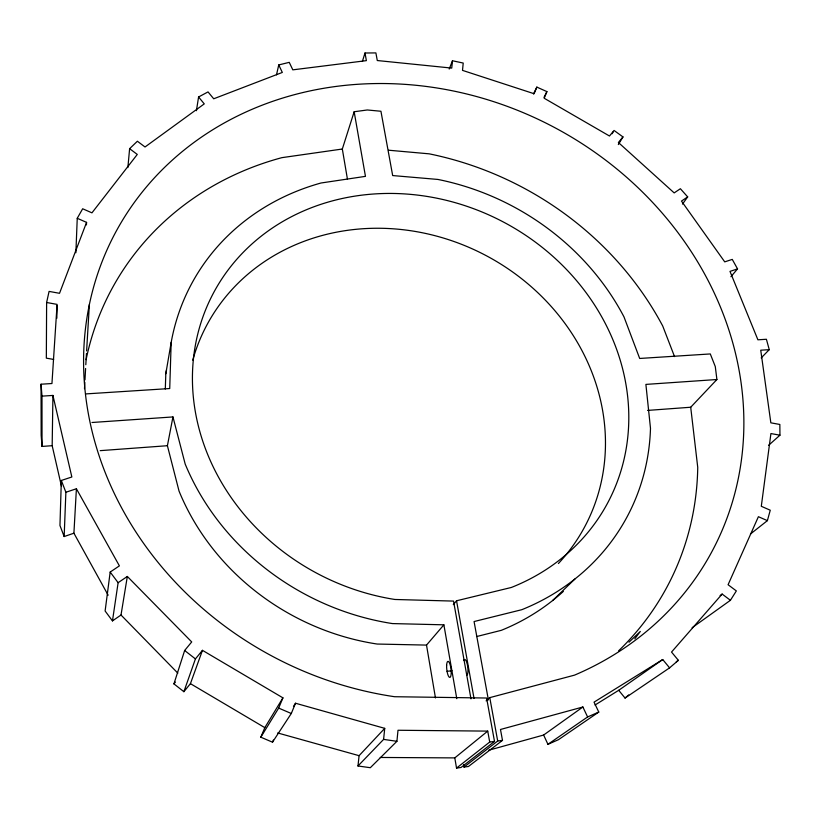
<?xml version="1.0" encoding="UTF-8"?>
<svg xmlns="http://www.w3.org/2000/svg" width="821" height="821" viewBox="0 0 821 821"><rect width="100%" height="100%" fill="white"/><g stroke="black" fill="none" stroke-linecap="round" stroke-linejoin="round"><path stroke-width="1.23" d="M618.336 144.558L622.975 136.922L614.067 130.457L609.48 136.009L544.19 98.243L546.909 91.613L536.852 87.108L534.102 93.727L462.51 70.38L463.218 63.053L452.484 60.764L451.745 68.092L377.291 60.538L375.885 52.913L364.996 53.006L366.382 60.641L292.81 69.847L289.249 62.355L278.76 64.931L282.321 72.443L213.717 98.787L208.031 91.911L198.579 96.981L204.265 103.887L145.03 146.98L137.384 141.233L129.615 148.683L137.281 154.44L91.952 212.844L82.664 208.77L77.246 218.294L86.564 222.378L59.523 293.302L49.086 291.404L46.623 302.497L46.335 358.151L53.642 359.424M52.175 445.7L52.924 395.435L41.994 396.133L42.035 446.429L52.175 445.7L61.503 486.412M56.834 318.261L57.07 305.648M52.924 395.435L71.848 476.991L61.339 480.459L59.954 525.502L64.161 536.544L73.911 533.198L76.404 488.762L65.875 492.261L64.161 536.544M647.543 410.418L690.707 407.237L716.907 379.518L715.286 366.577L710.298 353.943L639.682 358.459L623.991 316.896A246.967 220.018 27.9 0 0 437.891 179.44L392.674 175.561L380.934 111.256L367.305 109.973L354.159 111.748L365.458 176.361L321.011 183.001A246.967 220.018 27.9 0 0 171.179 342.388L169.731 388.538L85.589 393.926M165.308 389.01L165.811 373.719L171.179 342.388M75.881 252.735L77.246 218.294M86.441 224.913L86.564 222.378M84.481 388.672L84.84 382.37M84.974 379.846L85.61 368.506M85.815 364.729L86.472 353.41M86.616 350.906L89.376 304.478M127.871 167.587L129.615 148.683M293.477 706.388L295.519 703.238L384.731 728.35L359.085 755.679L357.977 765.983L370.322 767.707L396.923 741.301L398 730.259L487.725 731.111L489.706 742.051L456.538 768.087L454.793 757.896L487.725 731.111M357.977 765.983L383.602 739.403L384.731 728.35M76.404 488.762L119.394 565.864L110.178 572.063L105.119 610.998L112.467 620.892L121.005 615.021L127.337 576.455L191.714 641.94L184.653 650.489L173.929 683.883L183.883 691.693L190.421 683.657L202.459 650.335L282.927 697.85L278.668 708.092L260.821 737.196L272.5 742.184L291.301 713.5L295.519 703.238M112.467 620.892L118.121 582.694L110.178 572.063M196.424 110.691L198.579 96.981M172.954 416.935L185.177 464.029A246.967 220.018 27.9 0 0 392.438 623.58L443.884 624.822L426.51 645.09L377.178 644.044A236.859 213.244 27.9 0 1 179.04 491.091L167.402 445.711L172.954 416.935L91.983 422.497M276.492 74.814L278.76 64.931M750.445 534.019L767.389 520.637L770.262 510.221L761.303 506.29L770.919 433.56L779.95 435.192L779.847 424.467L770.847 422.825L760.739 350.198L769.256 349.654L766.404 339.268L757.906 339.802L729.992 271.392L737.535 268.888L732.26 259.395L724.727 261.868L681.481 201.083L687.68 196.896L680.383 188.727L674.174 192.904L618.398 142.505L622.975 136.922M362.379 61.442L364.996 53.006M347.437 179.152L342.326 149.022L354.159 111.748M183.883 691.693L195.429 658.914L202.459 650.335M449.2 69.046L452.484 60.764M272.5 742.184L273.383 740.049M260.821 737.196L264.814 727.642L282.927 697.85M533.476 93.984L536.852 87.108M544.036 97.309L546.909 91.613M612.107 133.741L613.41 131.555M692.134 627.716L730.423 600.295L736.345 590.925L728.083 584.726L758.399 516.696L767.389 520.637M682.487 204.101L687.68 196.896M173.929 683.883L175.396 682.107M453.315 604.625L456.548 600.777L511.319 587.477A223.312 198.856 27.9 0 0 559.573 262.546A223.312 198.856 27.9 0 0 210.658 298.505A223.312 198.856 27.9 0 0 394.901 599.474L453.541 601.095L470.977 698.845M730.926 276.718L737.535 268.888M634.797 638.83L640.308 631.452L628.968 642.207M730.423 600.295L722.141 594.065L671.527 652.059L678.372 660.33L669.587 667.853L625.038 698.055L618.716 690.297L595.03 705.023M761.19 357.905L769.256 349.654M552.595 600.562L574.946 578.979M768.559 445.351L779.95 435.192M486.114 700.867L489.768 697.634L574.495 675.149A338.201 299.665 27.9 0 0 633.248 183.227A338.201 299.665 27.9 0 0 108.7 246.136A338.201 299.665 27.9 0 0 394.614 696.721L486.596 698.024L494.509 741.425L461.012 767.481L456.538 768.087M625.038 698.055L628.722 694.915M463.547 764.567L463.988 767.091L497.7 741.014L502.493 740.388L500.482 729.479L582.879 706.994L587.6 716.959L547.935 744.319L543.635 735.031L582.879 706.994M502.493 740.388L468.442 766.496L463.988 767.091M720.099 595.564L722.141 594.065M618.716 690.297L662.732 659.54L669.587 667.853M662.732 659.54L594.045 702.14L598.776 712.064L558.413 739.711L547.935 744.319M676.278 661.757L678.372 660.33M118.121 582.694L127.337 576.455M587.6 716.959L598.776 712.064M488.659 750.24L543.635 735.031M476.56 636.562L501.333 630.323A236.859 213.244 27.9 0 0 563.339 591.407M342.326 149.022L281.901 157.653A315.059 284.169 27.9 0 0 86.102 359.69M489.706 742.051L494.509 741.425M447.045 671.321L452.002 670.736M100.224 450.647L167.402 445.711M716.907 379.518L645.891 384.402L650.489 428.295A246.967 220.018 27.9 0 1 521.776 609.705L474.076 621.548L488.392 699.933M42.035 446.429L41.163 435.212L41.05 384.207L51.949 383.53L57.09 304.386L46.623 302.497M380.246 757.465L454.793 757.896M388.487 150.202L429.188 153.835A315.059 284.169 27.9 0 1 662.732 326.029L674.534 356.601M383.602 739.403L396.923 741.301M277.693 732.958L359.085 755.679M278.668 708.092L291.301 713.5M190.421 683.657L264.814 727.642M184.653 650.489L195.429 658.914M121.005 615.021L177.829 673.148M73.911 533.198L108.156 595.194M61.339 480.459L65.875 492.261M489.768 697.634L497.7 741.014M456.548 600.777L474.045 698.476M443.884 624.822L456.794 698.681M426.51 645.09L435.469 697.932M690.707 407.237L697.737 467.334A315.059 284.169 27.9 0 1 618.552 650.879M41.05 384.207L41.994 396.133M463.773 660.464A8.066 2.186 83.2 0 1 467.344 664.517A8.066 2.186 83.2 0 1 466.995 675.231M165.811 373.719A236.859 213.244 27.9 0 1 166.519 369.984M192.74 360.173A214.178 192.74 27.9 0 1 490.301 257.886A214.178 192.74 27.9 0 1 558.393 563.534M446.634 665.215A8.087 2.114 83.4 0 0 449.734 677.428A8.087 2.114 83.4 0 0 450.36 665.544A8.087 2.114 83.4 0 0 446.634 665.215"/></g></svg>
